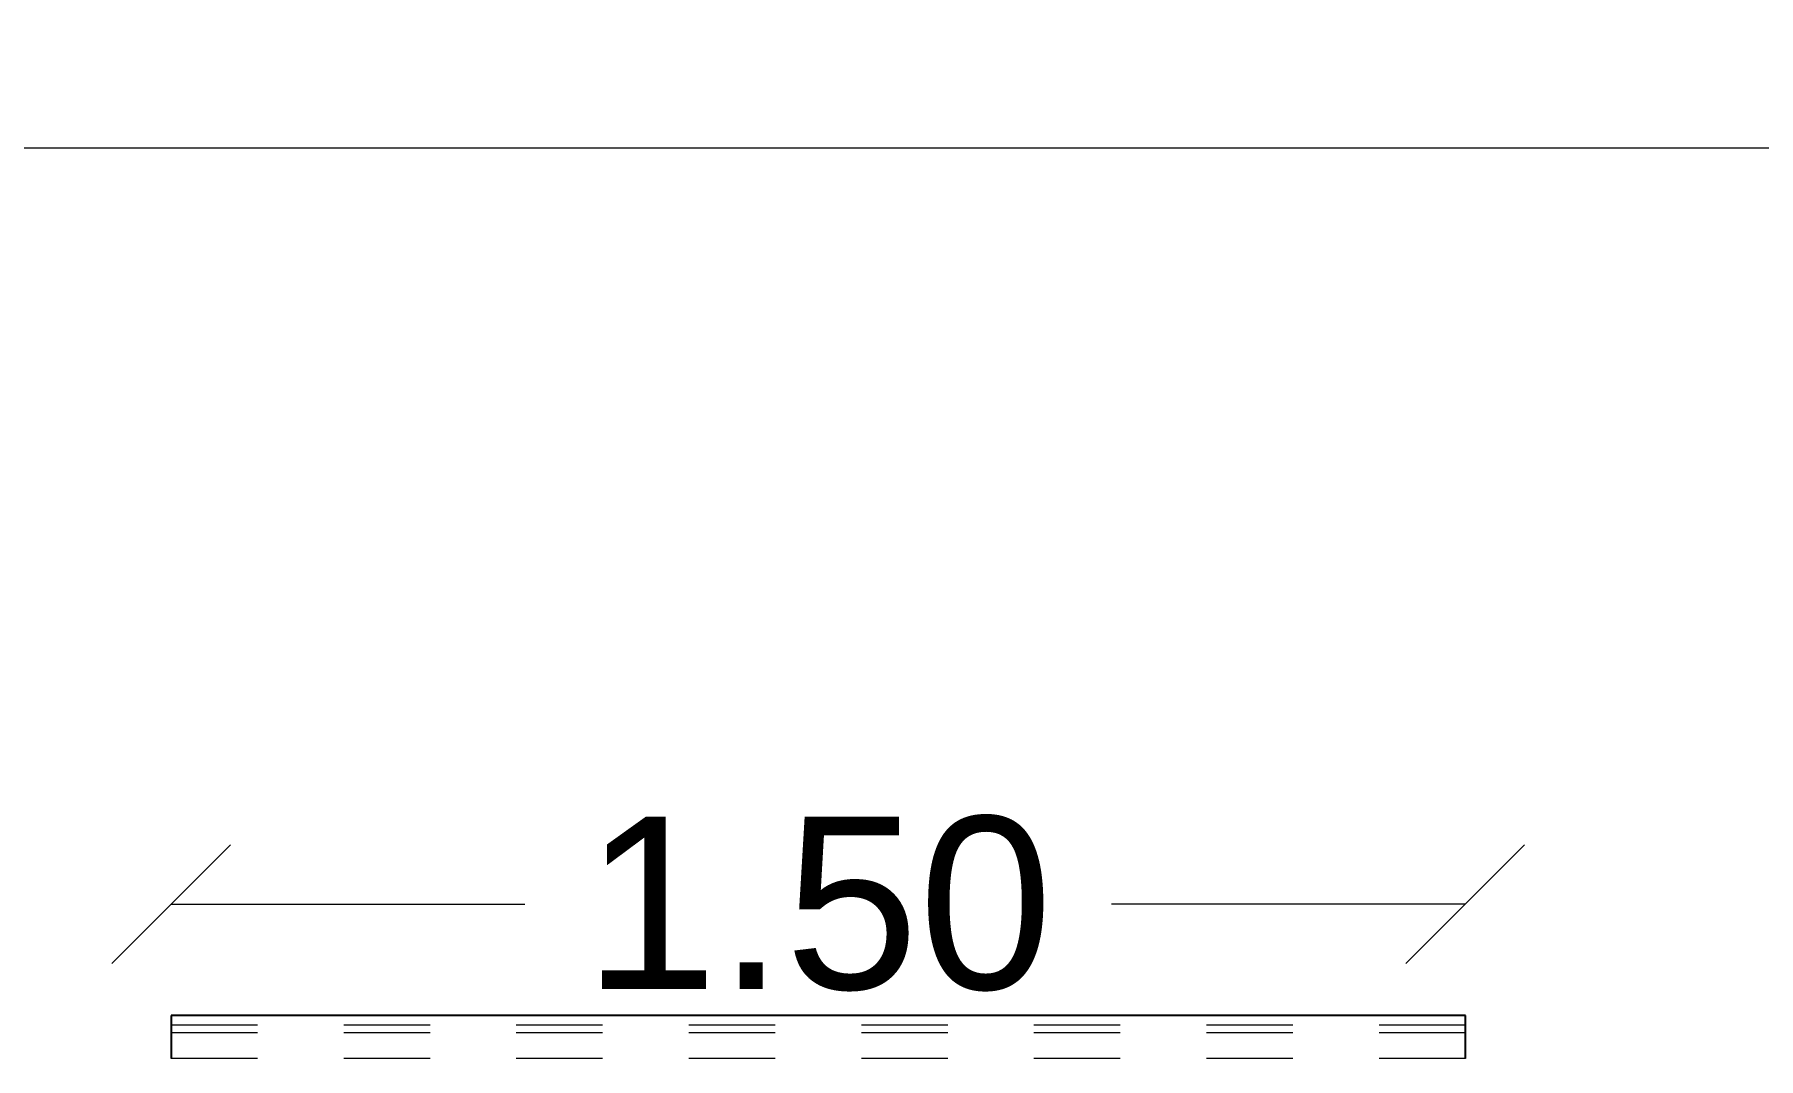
# Model space of a CAD drawing. Header units: metres. Extents: x -355 to 973, y -73 to 238.
# Drawn here: x -281.78 to -279.782, y 114.936 to 116.123 of the extents above; entities that cross this region are included whole.
import ezdxf

# ---------------------------------------------------------------- set-up
doc = ezdxf.new("R2010")
doc.units = ezdxf.units.M
doc.header["$LTSCALE"] = 3
doc.header["$MEASUREMENT"] = 0
doc.linetypes.add('202$0$HIDDEN', pattern=[0.375, 0.25, -0.125])
doc.layers.add('01B', color=10, linetype='Continuous')
doc.layers.add('5', color=2, linetype='Continuous')
doc.layers.add('05', color=21, linetype='Continuous', lineweight=5)
doc.styles.get("Standard").update_dxf_attribs({"font": 'arial.ttf'})
doc.dimstyles.new('ahmad', dxfattribs={"dimtxt": 0.2, "dimasz": 0.1375, "dimexe": 0, "dimexo": 0.0625, "dimgap": 0.09, "dimtad": 0, "dimzin": 0, "dimdsep": 46, "dimtxsty": 'Standard', "dimblk": 'OBLIQUE', "dimcen": 0.09, "dimclrd": 245, "dimclrt": 61, "dimadec": 0, "dimazin": 0, "dimtfac": 1, "dimtofl": 0, "dimtmove": 0, "dimatfit": 3, "dimldrblk": 'OBLIQUE', "dimfxl": 0, "dimfxlon": 1, "dimtolj": 1, "dimtzin": 0, "dimlwd": 13, "dimarcsym": 0})

# ---------------------------------------------------------------- blocks, each defined once
blk = doc.blocks.new('ddd')
at = {"layer": '01B', "color": 32}
for p, q in [((1655.7637, 1004.0793), (1655.7637, 1004.0293)), ((1657.2637, 1004.0293), (1657.2637, 1004.0793))]:
    blk.add_line(p, q, dxfattribs=at)
at = {"layer": '5', "color": 32}
blk.add_line((1657.2637, 1004.0793), (1655.7637, 1004.0793), dxfattribs=at)
at = {"layer": '5', "color": 5, "linetype": '202$0$HIDDEN', "lineweight": 5, "ltscale": 0.1}
for p, q in [((1657.2637, 1004.0678), (1655.7637, 1004.0678)), ((1657.2637, 1004.059), (1655.7637, 1004.059)), ((1657.2637, 1004.0293), (1655.7637, 1004.0293))]:
    blk.add_line(p, q, dxfattribs=at)
blk = doc.blocks.new('_Oblique')
at = {"color": 0, "linetype": 'ByBlock', "lineweight": -2}
blk.add_line((-0.5, -0.5), (0.5, 0.5), dxfattribs=at)
blk = doc.blocks.new('*D590')
at = {"color": 245, "lineweight": 13, "transparency": 16777216}
for p, q in [((-283.9719, 115.9914), (-277.9515, 115.9914)), ((-271.0947, 115.9914), (-277.1151, 115.9914))]:
    blk.add_line(p, q, dxfattribs=at)
at = {"layer": 'Defpoints', "color": 0, "transparency": 16777216}
for p in [(-271.0947, 115.9914), (-283.9719, 114.8861), (-271.0947, 114.8861)]:
    blk.add_point(p, dxfattribs=at)
at = {"color": 245, "lineweight": 13, "transparency": 16777216, "xscale": 0.1375, "yscale": 0.1375, "zscale": 0.1375, "rotation": 180}
blk.add_blockref('_Oblique', (-283.9719, 115.9914), dxfattribs=at)
at = {"color": 245, "lineweight": 13, "transparency": 16777216, "xscale": 0.1375, "yscale": 0.1375, "zscale": 0.1375}
blk.add_blockref('_Oblique', (-271.0947, 115.9914), dxfattribs=at)
at = {"color": 61, "transparency": 16777216, "insert": (-277.5333, 115.9914), "char_height": 0.2, "attachment_point": 5}
blk.add_mtext('\\A1;12.88', dxfattribs=at)
blk = doc.blocks.new('*D608')
at = {"color": 245, "lineweight": 13, "transparency": 16777216}
for p, q in [((-281.6219, 115.1151), (-281.2119, 115.1151)), ((-280.1219, 115.1151), (-280.5319, 115.1151))]:
    blk.add_line(p, q, dxfattribs=at)
at = {"layer": 'Defpoints', "color": 0, "transparency": 16777216}
for p in [(-281.6219, 115.1151), (-281.6219, 114.9861), (-280.1219, 114.9861)]:
    blk.add_point(p, dxfattribs=at)
at = {"color": 245, "lineweight": 13, "transparency": 16777216, "xscale": 0.1375, "yscale": 0.1375, "zscale": 0.1375, "rotation": 180}
blk.add_blockref('_Oblique', (-281.6219, 115.1151), dxfattribs=at)
at = {"color": 245, "lineweight": 13, "transparency": 16777216, "xscale": 0.1375, "yscale": 0.1375, "zscale": 0.1375}
blk.add_blockref('_Oblique', (-280.1219, 115.1151), dxfattribs=at)
at = {"color": 61, "transparency": 16777216, "insert": (-280.8719, 115.1151), "char_height": 0.2, "attachment_point": 5}
blk.add_mtext('\\A1;1.50', dxfattribs=at)

msp = doc.modelspace()

# ---------------------------------------------------------------- block references
at = {"layer": '05'}
msp.add_blockref('ddd', (-1937.3855, -889.0932), dxfattribs=at)

# ---------------------------------------------------------------- dimensions: what is measured, and where the dimension line sits
for base, p1, p2, picture, middle in [((-271.0947, 115.9914), (-283.9719, 114.8861), (-271.0947, 114.8861), '*D590', (-277.5333, 115.9914)), ((-281.6219, 115.1151), (-280.1219, 114.9861), (-281.6219, 114.9861), '*D608', (-280.8719, 115.1151))]:
    dim = msp.add_linear_dim(base=base, p1=p1, p2=p2, dimstyle='ahmad')
    dim.commit()
    dim.dimension.update_dxf_attribs({"geometry": picture, "text_midpoint": middle})

doc.saveas('drawing.dxf')
